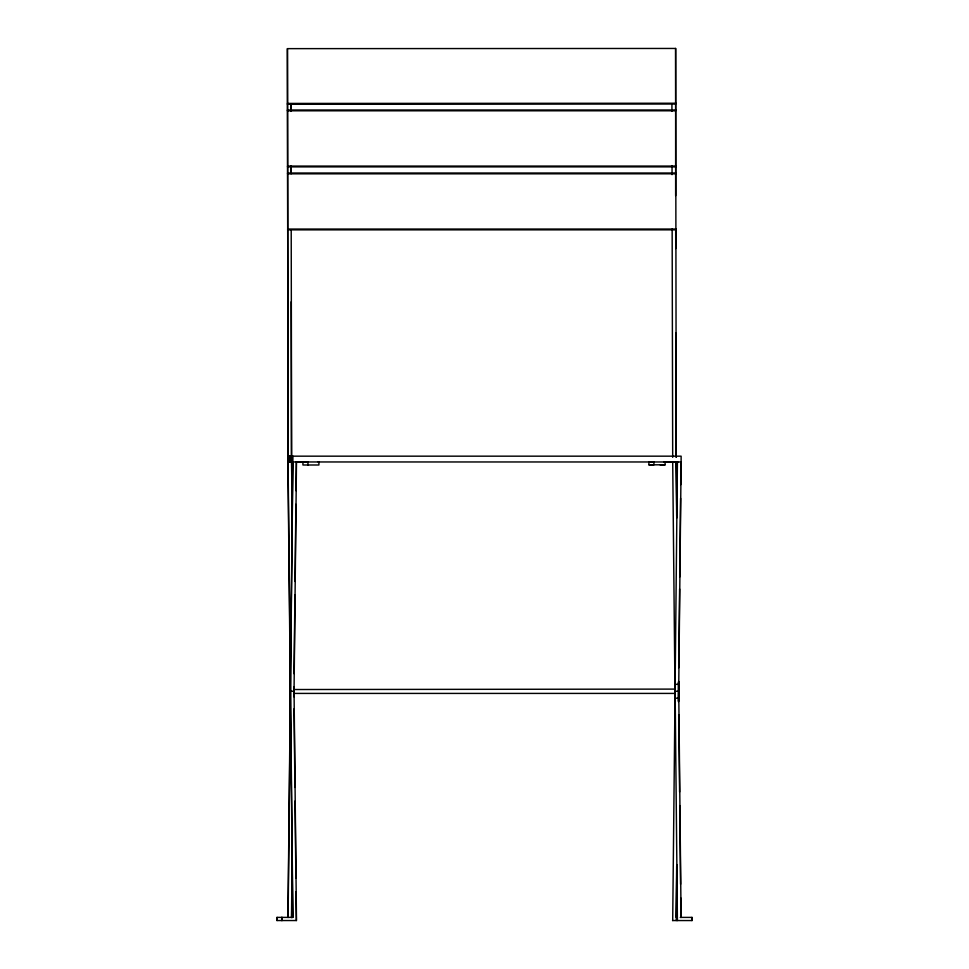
<?xml version="1.0" encoding="UTF-8"?>
<svg xmlns="http://www.w3.org/2000/svg" width="969" height="969" viewBox="0 0 969 969"><rect width="100%" height="100%" fill="white"/><g stroke="black" fill="none" stroke-linecap="round" stroke-linejoin="round"><path stroke-width="1.45" d="M307.948 464.999L307.948 461.959L287.914 461.971L292.747 917.51M653.179 461.971L653.918 461.971L653.918 464.805L648.903 464.805L648.903 461.959L652.331 461.971M648.903 464.805L665.085 464.805L665.085 461.971M277.098 917.389L276.928 920.55L276.989 917.389L292.892 917.389L288.059 461.959L287.43 48.644L675.623 48.45L676.241 457.307M287.95 917.389L292.783 461.959M288.096 917.51L292.929 456.169M291.499 917.522L292.008 869.254M293.849 695.778L293.886 692.75L293.958 696.796M294.079 673.721L294.915 595.063M295.06 581.448L295.884 504.304M296.029 490.689L296.332 461.959L681.122 461.971L681.122 456.169L288.786 456.169L288.786 461.959L293.28 461.959M291.645 917.51L292.238 861.55M296.478 461.959L294.043 691.248L290.494 691.248M672.704 920.55L677.416 461.971M676.132 917.401L676.677 866.141M678.421 701.81L678.639 681.292L681.086 917.401M678.784 667.677L679.62 589.019M679.754 576.918L680.589 498.272M680.735 484.657L680.977 461.971M676.253 920.55L676.846 864.59M681.122 461.971L678.579 701.229L678.445 682.212M293.958 689.528L675.054 689.104L675.078 692.593L675.066 693.416L293.982 693.416L293.982 689.116M675.623 48.45L675.635 195.726M287.43 48.644L288.059 461.959M304.581 461.959L302.934 461.959L302.934 464.999L318.91 464.999L318.91 461.959L318.159 461.959M675.938 229.047L287.745 229.059L287.66 229.859L675.841 229.847M663.85 461.959L677.743 461.971M660.071 464.805L665.085 464.805M675.054 684.32L678.615 684.32M678.688 691.26L675.127 691.26L677.416 920.55M675.054 698.201L678.615 698.201M680.25 917.401L692.048 917.401L692.072 920.55L672.547 920.55M276.952 920.538L296.478 920.538L294.007 687.082M669.058 461.959L672.547 461.971M676.253 461.971L676.846 517.931M676.108 461.971L676.677 516.271M678.784 714.843L679.608 791.976M679.754 805.59L680.589 884.249M680.735 897.863L680.941 917.522M672.704 461.971L674.969 689.746M292.25 522.461L291.608 461.959L292.008 513.243M293.849 686.718L293.886 689.734M294.079 708.775L294.915 787.434M295.06 801.048L295.884 878.18M296.029 891.795L296.332 920.538M281.943 917.389L281.967 920.538M675.696 228.938L675.732 248.573M675.877 333.13L676.096 456.956M671.929 103.647L671.941 111.205M672.038 165.602L672.05 174.662M672.147 229.059L672.692 457.307M290.991 104.228L291.003 110.805M291.1 166.886L291.112 173.826M291.209 229.859L291.608 457.501M290.833 103.84L290.857 111.399M290.942 165.796L290.966 173.354M291.185 301.783L291.451 457.416M691.927 917.401L691.927 920.55M292.105 456.169L292.19 461.959M291.33 456.169L291.257 461.959M290.482 456.169L290.482 461.959M290.409 456.169L290.409 461.959M289.634 456.169L289.634 461.959M289.561 456.169L289.561 461.959M281.822 917.389L281.822 920.538M287.648 173.027L287.563 173.826L675.744 173.802L675.841 173.015L287.648 173.027M675.72 103.235L675.623 104.034L287.442 104.228L287.527 103.429L675.72 103.235M287.539 110.006L287.454 110.805L675.635 110.793L675.732 109.994L287.539 110.006M287.636 166.087L287.551 166.886L675.732 166.874L675.829 166.074L287.636 166.087"/></g></svg>
